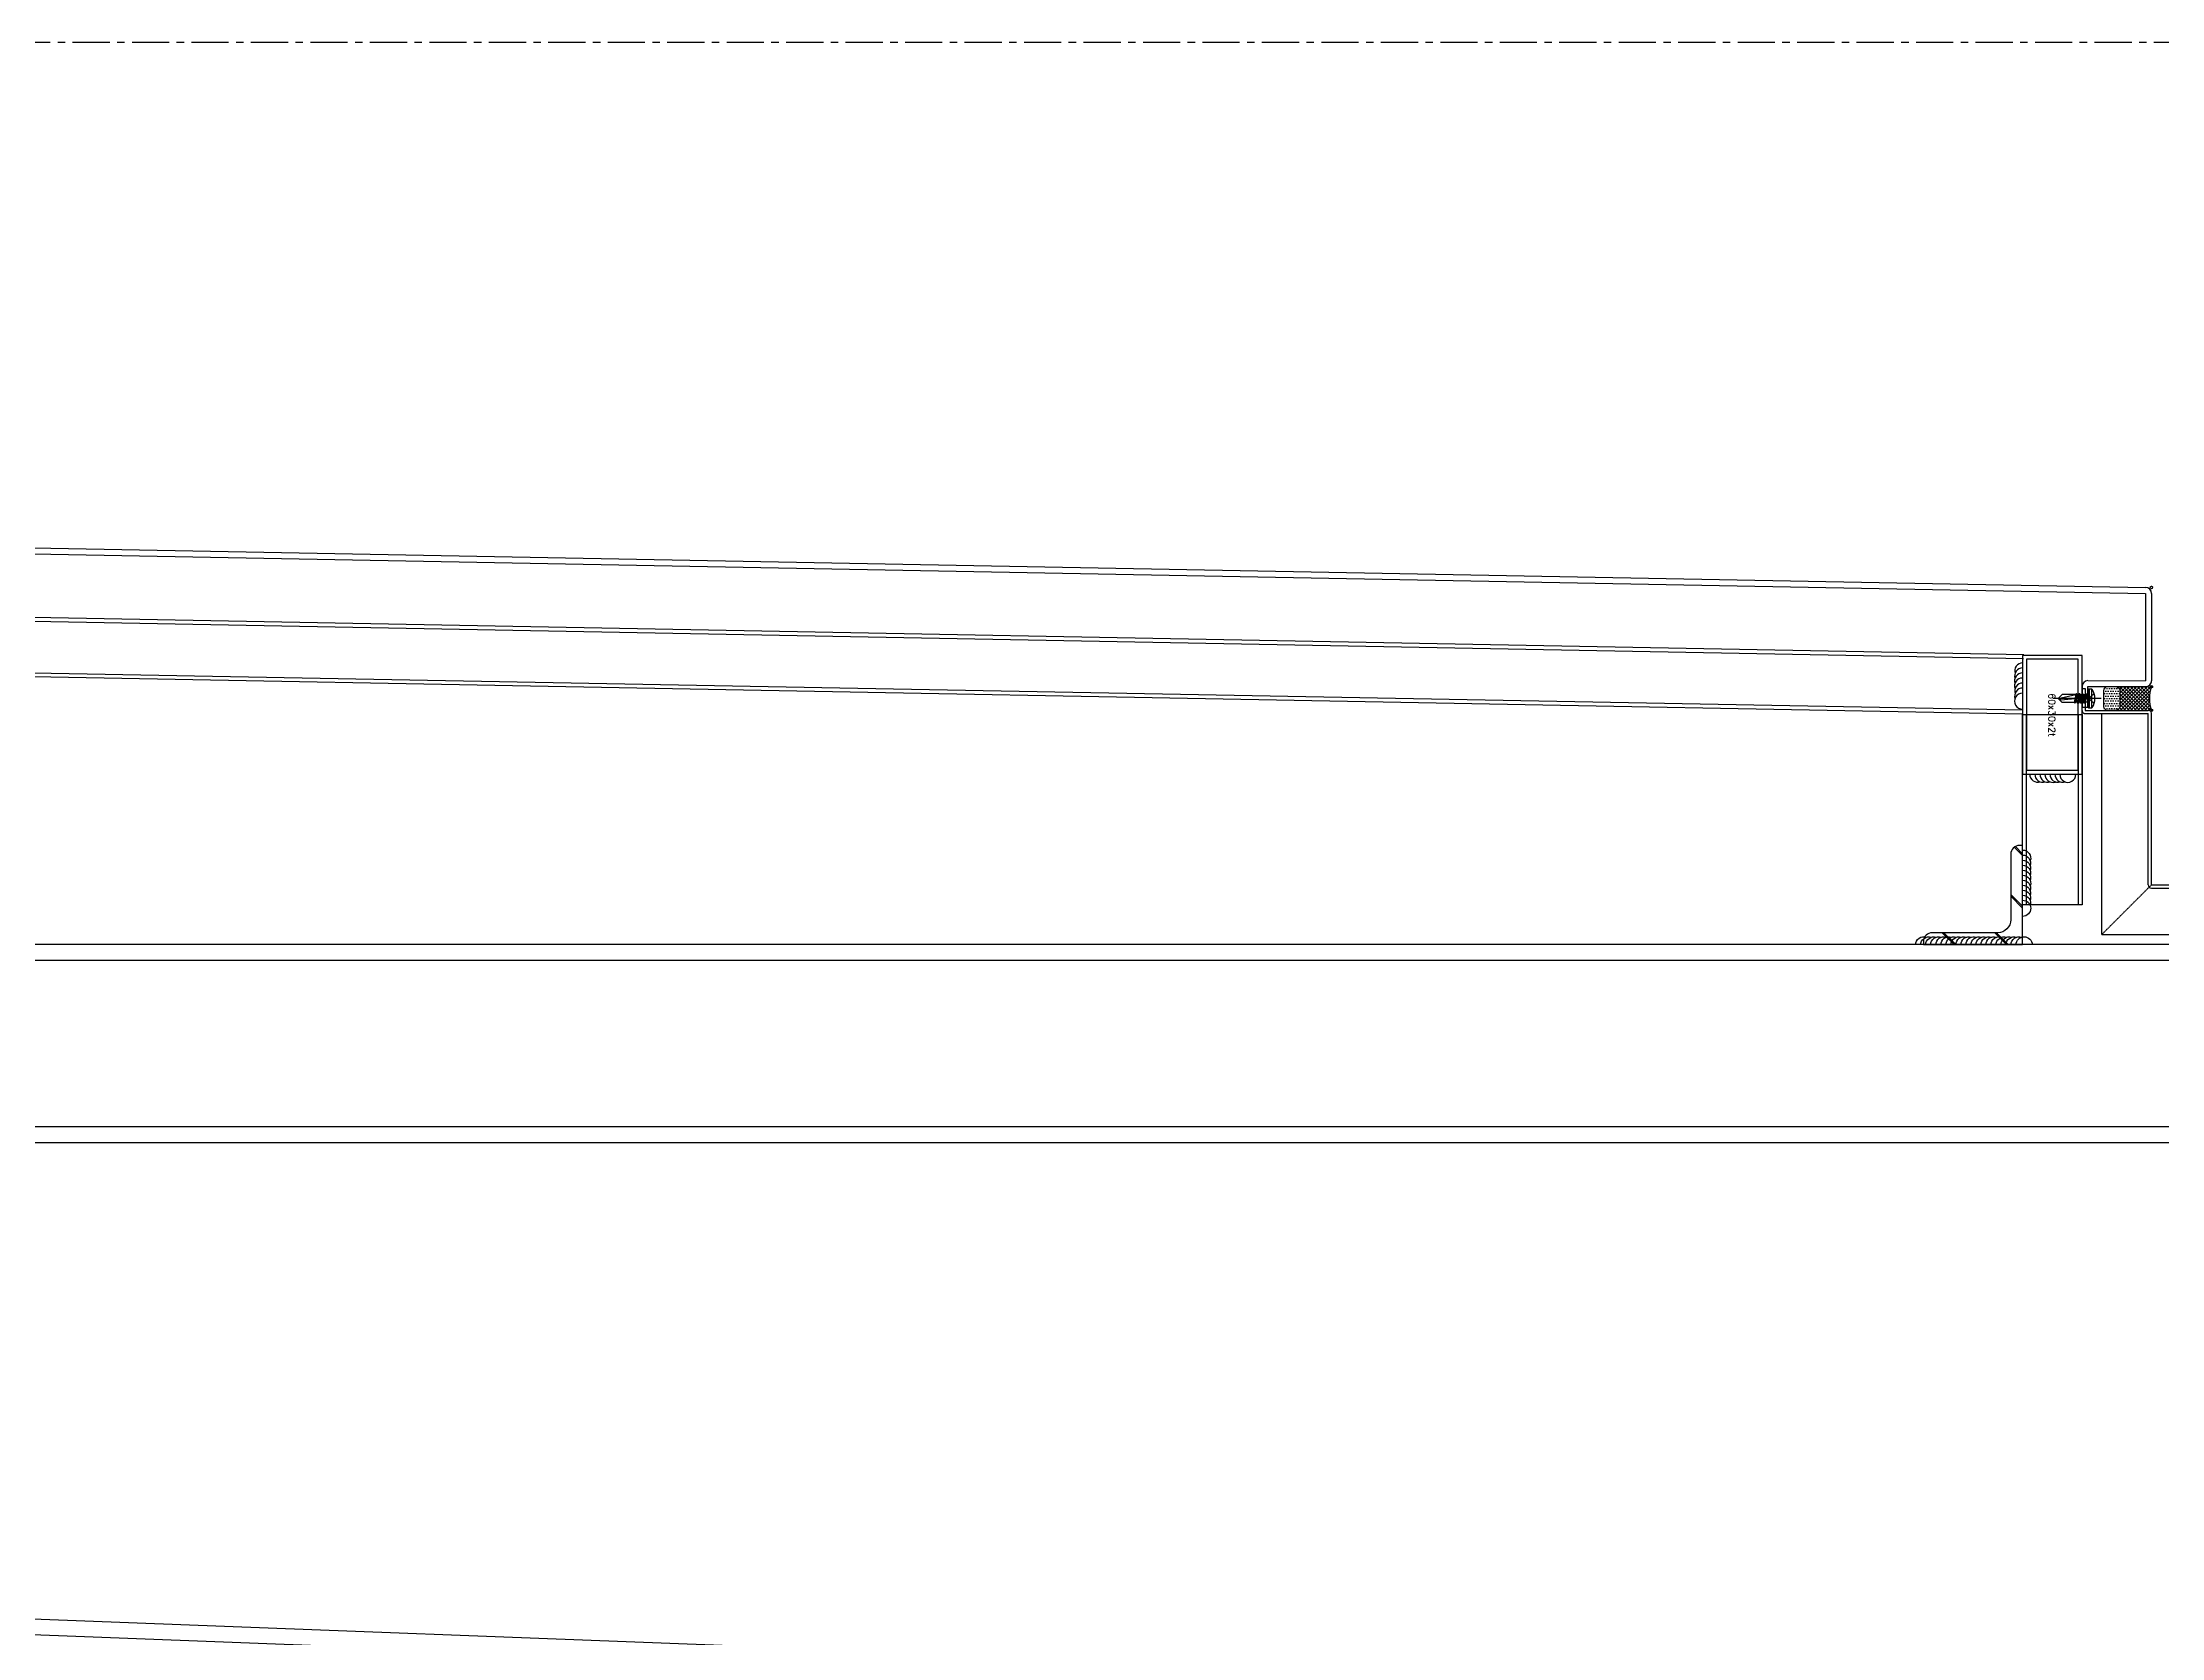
# Model space of a CAD drawing. Extents: x -3378 to 102197, y -3799 to 48702.
# Drawn here: x 57637 to 58706, y 32743 to 33548 of the extents above; entities that cross this region are included whole.
import ezdxf

# ---------------------------------------------------------------- set-up
doc = ezdxf.new("R2010")
doc.units = 0
doc.linetypes.add('CENTER', pattern=[2, 1.25, -0.25, 0.25, -0.25])
doc.linetypes.add('HIDDEN', pattern=[0.375, 0.25, -0.125])
for name, color, linetype in [('24WELD', 55, 'Continuous'), ('BCM-SIL', 8, 'Continuous'), ('GM_SECT_15', 15, 'Continuous'), ('中心線 CENTER', 6, 'CENTER'), ('視覺模型鋁擠型暫替', 4, 'Continuous'), ('金屬面材 METAL PANEL', 2, 'Continuous'), ('鐵件', 6, 'Continuous')]:
    doc.layers.add(name, color=color, linetype=linetype)
doc.layers.add('不顯示', color=254, linetype='Continuous', plot=False)
doc.styles.add('DIM', font='simplex.shx', dxfattribs={"bigfont": 'chineset.shx'})

# ---------------------------------------------------------------- blocks, each defined once
blk = doc.blocks.new('*u145')
at = {"layer": 'Defpoints'}
h = blk.add_hatch(color=251, dxfattribs=at)
h.dxf.hatch_style = 1
edge = h.paths.add_edge_path(flags=17)
edge.add_arc((0, 0), 0.26, 0, 360)
edge = h.paths.add_edge_path()
edge.add_arc((0, 0), 0.282, 0, 360)
h.paths.add_polyline_path([(-0.1, 0.1), (0.1, 0.1), (0.1, 0.1), (0.1, 0.1), (0.1, 0.1), (0.1, 0.1), (0.2, 0.1), (0.2, 0.2), (0.1, 0.2), (0, 0.2), (0, 0.2), (0, 0.2), (0, 0.2), (0, 0.2), (0, 0.2), (0, 0.2), (-0.1, 0.2), (-0.2, 0.2), (-0.2, 0.1), (-0.1, 0.1), (-0.1, 0.1), (-0.1, 0.1), (-0.1, 0.1)], flags=16)
h.paths.add_polyline_path([(0.1, 0.1), (-0.1, 0.1), (-0.1, 0.1), (-0.1, 0.1), (0.1, 0.1), (0.1, 0.1)], flags=16)
h.paths.add_polyline_path([(0.1, 0), (-0.1, 0), (-0.2, 0), (-0.1, 0), (0, 0), (0, 0), (0, -0.2), (0, -0.2), (0, -0.2), (0, -0.2), (0, 0), (0, 0), (0.1, 0), (0.2, 0)], flags=16)
h.paths.add_polyline_path([(0.1, -0.1), (0.1, -0.1), (0.1, -0.1), (0.1, -0.1), (0.1, -0.2), (0.1, -0.2), (0.1, -0.1), (0.1, -0.1), (0.1, -0.1), (0.1, -0.1)], flags=16)
h.paths.add_polyline_path([(-0.1, -0.1), (-0.1, -0.1), (-0.1, -0.1), (-0.1, -0.1), (-0.1, -0.2), (-0.2, -0.2), (-0.1, -0.2), (-0.1, -0.2), (-0.1, -0.2), (-0.1, -0.1), (-0.1, -0.1)], flags=16)
blk = doc.blocks.new('*U167')
h = blk.add_hatch()
h.set_pattern_fill('STEEL1', color=256, scale=0.5, pattern_type=2)
h.set_pattern_definition([(45, (0, 0), (-13.2583, 13.2583), []), (45, (0.875, 0), (-13.2583, 13.2583), [])])
edge = h.paths.add_edge_path()
edge.add_line((0, 50), (0, 0))
edge.add_line((0, 0), (50, 0))
edge.add_line((50, 0), (50, 1.5))
edge.add_arc((45.5, 1.5), 4.5, 0, 90)
edge.add_line((45.5, 6), (12.5, 6))
edge.add_arc((12.5, 12.5), 6.5, 180, 270, ccw=False)
edge.add_line((6, 12.5), (6, 45.5))
edge.add_arc((1.5, 45.5), 4.5, 0, 90)
edge.add_line((1.5, 50), (0, 50))
at = {"layer": '鐵件'}
blk.add_lwpolyline([(0, 50), (0, 0), (50, 0), (50, 1.5, 0.414214), (45.5, 6), (12.5, 6, -0.414214), (6, 12.5), (6, 45.5, 0.414214), (1.5, 50)], format="xyb", close=True, dxfattribs=at)
blk.add_blockref('*u145', (0, 0))
blk = doc.blocks.new('*U559')
for centre, end in [((-54, 1.7), 286.3529), ((-51.5, 1.7), 286.3529), ((-49, 1.6), 286.3529), ((-46.5, 1.5), 286.3529), ((-44, 1.4), 286.3529), ((-41.5, 1.3), 286.3529), ((-39, 1.3), 286.3529), ((-36.5, 1.2), 286.3529), ((-34, 1.1), 286.3529), ((-31.5, 1), 286.3529), ((-29, 0.9), 286.3529), ((-26.5, 0.9), 286.3529), ((-24, 0.8), 286.3529), ((-21.5, 0.7), 286.3529), ((-19, 0.6), 286.3529), ((-16.5, 0.5), 286.3529), ((-14, 0.5), 286.3529), ((-11.5, 0.4), 286.3529), ((-9, 0.3), 286.3529), ((-6.5, 0.2), 286.3529), ((-4, 0.1), 358.1431)]:
    blk.add_arc(centre, 4, 178.1431, end)
blk = doc.blocks.new('*U560')
for centre, end in [((-0.4, -11.5), 16.3529), ((-0.3, -9), 16.3529), ((-0.1, -4), 88.1431), ((-0.2, -6.5), 16.3529), ((-0.7, -21.5), 16.3529), ((-0.5, -16.5), 16.3529), ((-0.6, -19), 16.3529), ((-0.5, -14), 16.3529), ((-0.9, -29), 16.3529), ((-0.9, -26.5), 16.3529), ((-0.8, -24), 16.3529)]:
    blk.add_arc(centre, 4, 268.1431, end)
blk = doc.blocks.new('*U593')
for centre, end in [((-0.3, -11.5), 16.4914), ((-0.3, -9), 16.4914), ((-0.2, -6.5), 16.4914), ((-0.1, -4), 88.2815), ((-0.6, -19), 16.4914), ((-0.5, -16.5), 16.4914), ((-0.4, -14), 16.4914)]:
    blk.add_arc(centre, 4, 268.2815, end)
blk = doc.blocks.new('A$C19CB1797')
at = {"layer": 'BCM-SIL'}
for p, q in [((8.3, 24.3, 0), (8.3, 0, 0)), ((3.5, 19.4, 0), (13, 19.4, 0)), ((3.5, 18.2, 0), (13, 18.2, 0)), ((6.5, 17.1, 0), (5.9, 16.7, 0)), ((5.9, 16.7, 0), (10.7, 15.9, 0)), ((5.9, 16.7, 0), (5.9, 16.5, 0)), ((5.9, 16.5, 0), (10.7, 15.7, 0)), ((5.9, 16.5, 0), (6.5, 16.2, 0)), ((6.5, 15.5, 0), (5.9, 15.1, 0)), ((5.9, 15.1, 0), (10.7, 14.3, 0)), ((5.9, 15.1, 0), (5.9, 14.9, 0)), ((5.9, 14.9, 0), (10.7, 14.1, 0)), ((5.9, 14.9, 0), (6.5, 14.6, 0)), ((6.5, 13.9, 0), (5.9, 13.5, 0)), ((5.9, 13.5, 0), (10.7, 12.7, 0)), ((5.9, 13.5, 0), (5.9, 13.3, 0)), ((5.9, 13.3, 0), (10.7, 12.5, 0)), ((5.9, 13.3, 0), (6.5, 13, 0)), ((6.5, 12.3, 0), (5.9, 11.9, 0)), ((5.9, 11.9, 0), (10.7, 11.1, 0)), ((5.9, 11.9, 0), (5.9, 11.7, 0)), ((5.9, 11.7, 0), (10.7, 11, 0)), ((5.9, 11.7, 0), (6.3, 11.5, 0)), ((8.3, 2.7, 0), (6.3, 11.5, 0)), ((6.3, 11.5, 0), (6.3, 4.7, 0)), ((6.3, 11.5, 0), (10.3, 10.7, 0)), ((6.5, 17.1, 0), (10.1, 16.3, 0)), ((6.5, 16.2, 0), (10.1, 15.4, 0)), ((6.5, 16.2, 0), (6.5, 15.5, 0)), ((6.5, 15.5, 0), (10.1, 14.7, 0)), ((6.5, 14.6, 0), (10.1, 13.8, 0)), ((6.5, 14.6, 0), (6.5, 13.9, 0)), ((6.5, 13.9, 0), (10.1, 13.1, 0)), ((6.5, 13, 0), (10.1, 12.2, 0)), ((6.5, 13, 0), (6.5, 12.3, 0)), ((6.5, 12.3, 0), (10.1, 11.5, 0)), ((9, 4.2, 0), (8.3, 11.1, 0)), ((10.1, 17.1, 0), (10.1, 16.3, 0)), ((10.1, 17.1, 0), (10.1, 16.3, 0)), ((10.1, 16.3, 0), (10.7, 15.9, 0)), ((10.7, 15.7, 0), (10.1, 15.4, 0)), ((10.1, 15.4, 0), (10.1, 14.7, 0)), ((10.1, 14.7, 0), (10.7, 14.3, 0)), ((10.7, 14.1, 0), (10.1, 13.8, 0)), ((10.1, 13.8, 0), (10.1, 13.1, 0)), ((10.1, 13.1, 0), (10.7, 12.7, 0)), ((10.7, 12.5, 0), (10.1, 12.2, 0)), ((10.1, 12.2, 0), (10.1, 11.5, 0)), ((10.1, 11.5, 0), (10.7, 11.1, 0)), ((10.7, 11, 0), (10.3, 10.7, 0)), ((10.3, 10.7, 0), (10.3, 4.7, 0)), ((10.7, 15.9, 0), (10.7, 15.7, 0)), ((10.7, 14.3, 0), (10.7, 14.1, 0)), ((10.7, 12.7, 0), (10.7, 12.5, 0)), ((10.7, 11.1, 0), (10.7, 11, 0)), ((6.3, 4.7, 0), (8.3, 2.7, 0)), ((8.3, 2.7, 0), (10.3, 4.7, 0)), ((8.3, 2.7, 0), (9, 4.2, 0))]:
    blk.add_line(p, q, dxfattribs=at)
at = {"layer": 'BCM-SIL', "elevation": 0}
blk.add_lwpolyline([(12.8, 19.8, 0.297439), (3.8, 19.8, 0.253368), (3.5, 19.4), (3.5, 18.2, 0.414214), (4, 17.7), (12.5, 17.7, 0.414214), (13, 18.2), (13, 19.4, 0.253368)], format="xyb", close=True, dxfattribs=at)
at = {"layer": 'BCM-SIL', "ltscale": 0.1, "elevation": 0}
blk.add_lwpolyline([(5.8, 20.8), (7.8, 18.6, 0.205918), (8.3, 18.4, 0.205918), (8.8, 18.6), (10.8, 20.8)], format="xyb", dxfattribs=at)
at = {"layer": 'BCM-SIL'}
for centre, start, end in [((5.9, 17.1, 0), 0, 90), ((10.7, 17.1, 0), 90, 180)]:
    blk.add_arc(centre, 0.6, start, end, dxfattribs=at)
blk = doc.blocks.new('60x30x2t')
at = {"layer": 'GM_SECT_15'}
for points in [[(0, -30), (60, -30), (60, 0), (0, 0)], [(2, -28), (58, -28), (58, -2), (2, -2)]]:
    blk.add_lwpolyline(points, close=True, dxfattribs=at)
at = {"layer": '不顯示', "linetype": 'Continuous', "insert": (19.1, -13.5), "char_height": 3.5, "attachment_point": 1, "style": 'DIM'}
blk.add_mtext_dynamic_manual_height_columns('60x30x2t', width=104.263, gutter_width=87.5, heights=[0], dxfattribs=at)
blk = doc.blocks.new('*U594')
for centre, end in [((4, -0.1), 178.2815), ((6.5, -0.2), 106.4914), ((9, -0.3), 106.4914), ((11.5, -0.3), 106.4914), ((14, -0.4), 106.4914), ((16.5, -0.5), 106.4914), ((19, -0.6), 106.4914)]:
    blk.add_arc(centre, 4, 358.2815, end)

msp = doc.modelspace()

# ---------------------------------------------------------------- hatches: boundary and pattern name
at = {"layer": 'BCM-SIL'}
h = msp.add_hatch(dxfattribs=at)
h.set_pattern_fill('DOTS', color=256, scale=20, angle=-180, style=0)
h.set_pattern_definition([(360, (22335.539, 38675.8354), (0.625, -1.25), [0, -1.25])])
edge = h.paths.add_edge_path()
edge.add_line((58685.063, 33223.071), (58677.078, 33223.071))
edge.add_line((58677.078, 33223.071), (58677.078, 33213.071))
edge.add_arc((58679.078, 33213.071), 2, 180, 270)
edge.add_line((58679.078, 33211.071), (58683.063, 33211.071))
edge.add_arc((58683.063, 33213.071), 2, -90, 0)
edge.add_line((58685.063, 33213.071), (58685.063, 33223.071))
h = msp.add_hatch(dxfattribs=at)
h.set_pattern_fill('ANSI37', color=256, scale=10, angle=-270, style=0)
h.set_pattern_definition([(45, (22344.0858, 38675.8272), (0.883883476, -0.883883476), []), (315, (22344.0858, 38675.8272), (-0.883883476, -0.883883476), [])])
edge = h.paths.add_edge_path()
edge.add_arc((58700.328, 33107.795), 115.289, 89.620602, 91.094957, ccw=False)
edge.add_arc((58718.172, 33217.078), 18.105, 160.635952, 199.343085)
edge.add_arc((58700.322, 33096.38), 114.704, 89.617085, 91.097861)
edge.add_line((58698.125, 33211.063), (58691.61, 33211.063))
edge.add_line((58691.61, 33211.063), (58683.305, 33211.086))
edge.add_arc((58683.063, 33213.071), 2, -83.055506, -4.792077)
edge.add_line((58685.056, 33212.904), (58685.062, 33223.085))
edge.add_line((58685.062, 33223.085), (58698.125, 33223.063))

# ---------------------------------------------------------------- linework, layer by layer
at = {"linetype": 'HIDDEN'}
for p, q in [((58666.054, 33211.089, 0), (58666.054, 33222.089, 0)), ((58666.054, 33222.089, 0), (58667.654, 33222.089, 0)), ((58667.654, 33222.089, 0), (58667.654, 33211.089, 0)), ((58667.653, 33209.489, 0), (58699.491, 33209.481, 0)), ((58667.654, 33211.089, 0), (58699.492, 33211.081, 0)), ((58676.089, 33098.082, 0), (58676.089, 33209.487, 0)), ((58699.489, 33123.082, 0), (58699.489, 33209.481, 0)), ((58701.089, 33123.082, 0), (58701.091, 33209.481, 0)), ((58676.089, 33098.082, 0), (58701.089, 33123.082, 0)), ((58701.089, 33123.082, 0), (58851.111, 33123.082, 0)), ((58701.089, 33121.482, 0), (58851.111, 33121.482, 0)), ((58676.089, 33098.082, 0), (58873.233, 33098.082, 0))]:
    msp.add_line(p, q, dxfattribs=at)
msp.add_circle((58701.089, 33273.082, 0), 0.617, dxfattribs=at)
for centre, start, end in [((58667.654, 33211.089, 0), 180, 269.986621), ((58699.491, 33209.481, -0.004), 359.986621, 89.986621)]:
    msp.add_arc(centre, 1.6, start, end, dxfattribs=at)
msp.add_arc((58701.089, 33123.082, 0.003), 1.6, 180, 270)
at = {"layer": 'BCM-SIL', "elevation": 0}
msp.add_lwpolyline([(58685.063, 33221.071), (58685.063, 33213.071, -0.41421356), (58683.063, 33211.071), (58679.078, 33211.071, -0.41421356), (58677.078, 33213.071), (58677.078, 33221.071, -0.41421356), (58679.078, 33223.071), (58683.063, 33223.071, -0.41421356)], format="xyb", close=True, dxfattribs=at)
at = {"layer": 'BCM-SIL'}
msp.add_arc((58717.925, 33217.078, 0), 17.872, 160.373207, 199.60583, dxfattribs=at)
at = {"layer": 'GM_SECT_15'}
for p, q in [((56155.09, 33283.819, 0), (58636.614, 33237.284, 0)), ((56155.128, 33285.819, 0), (58636.651, 33239.284, 0)), ((56154.565, 33255.824, 0), (58636.089, 33209.289, 0)), ((56154.603, 33257.824, 0), (58636.126, 33211.289, 0))]:
    msp.add_line(p, q, dxfattribs=at)
at = {"layer": 'GM_SECT_15', "elevation": 0}
for points in [[(58666.085, 33112.945), (58636.085, 33112.945), (58636.089, 33209.008), (58666.089, 33209.008)], [(58664.085, 33112.945), (58638.085, 33112.945), (58638.089, 33209.008), (58664.089, 33209.008)]]:
    msp.add_lwpolyline(points, close=True, dxfattribs=at)
at = {"layer": '中心線 CENTER', "ltscale": 15}
msp.add_line((73331.115, 33548.085), (54300.371, 33548.085, 0), dxfattribs=at)
at = {"layer": '視覺模型鋁擠型暫替', "linetype": 'Continuous'}
for p, q in [((59243.907, 33092.945, 0), (56180.911, 33092.945, 0)), ((59243.907, 33084.945, 0), (56180.911, 33084.945, 0)), ((59243.907, 33000.945, 0), (56180.911, 33000.945, 0)), ((59243.907, 32992.945, 0), (56180.911, 32992.945, 0)), ((56183.71, 32808.066, 0), (58729.435, 32710.994, 0)), ((56183.71, 32800.06, 0), (58729.283, 32702.994, 0))]:
    msp.add_line(p, q, dxfattribs=at)
at = {"layer": '金屬面材 METAL PANEL'}
for p, q in [((56037.677, 33323.028, 0), (58698.135, 33273.117, 0)), ((56037.621, 33320.028, 0), (58698.079, 33270.117, 0)), ((58698.099, 33270.117, 0), (58698.092, 33226.082, 0)), ((58701.099, 33270.116, 0), (58701.092, 33226.081, 0)), ((58666.054, 33223.088, 0), (58666.054, 33212.75, 0)), ((58669.054, 33226.088, 0), (58698.092, 33226.082, 0)), ((58669.054, 33223.088, 0), (58698.091, 33223.082, 0)), ((58669.054, 33212.75, 0), (58669.054, 33223.088, 0)), ((58666.054, 33212.75, 0), (58669.054, 33212.75, 0))]:
    msp.add_line(p, q, dxfattribs=at)
for centre in [(58701.091, 33223.082, 0), (58701.089, 33211.082, 0)]:
    msp.add_circle(centre, 0.617, dxfattribs=at)
for centre, start, end in [((58698.099, 33270.117, 0.007), 359.989909, 89.317713), ((58669.054, 33223.088, 0), 90, 180), ((58698.092, 33226.082, -0.004), 269.982889, 359.989518)]:
    msp.add_arc(centre, 3, start, end, dxfattribs=at)

# ---------------------------------------------------------------- block references
at = {"rotation": 89.9999999999537}
msp.add_blockref('*U167', (58636.089, 33092.945, 0), dxfattribs=at)
at = {"layer": '24WELD'}
for name, p, xscale, yscale, zscale, rotation in [('*U593', (58636.095, 33211.728, 0), 1.012500000000003, 1.012500000000003, 1.012500000000003, 181.7184716819664), ('*U594', (58662.997, 33178.853, 0), 1.012500000000003, 1.012500000000003, 1.012500000000003, 181.7184716819664), ('*U560', (58636.089, 33107.185, 0), -1.012500000000001, 1.012500000000001, 1.012500000000001, 178.1430628016457), ('*U559', (58640.918, 33092.814, 0), -1.012500000000001, 1.012500000000001, 1.012500000000001, 178.1430628016457)]:
    msp.add_blockref(name, p, dxfattribs=dict(at, xscale=xscale, yscale=yscale, zscale=zscale, rotation=rotation))
at = {"layer": 'BCM-SIL', "rotation": 269.9999999996958}
msp.add_blockref('A$C19CB1797', (58651.396, 33225.361, 0.001), dxfattribs=at)
at = {"layer": '鐵件', "linetype": 'Continuous', "rotation": 269.9999999999932}
msp.add_blockref('60x30x2t', (58666.095, 33238.853, 0), dxfattribs=at)

doc.saveas('drawing.dxf')
